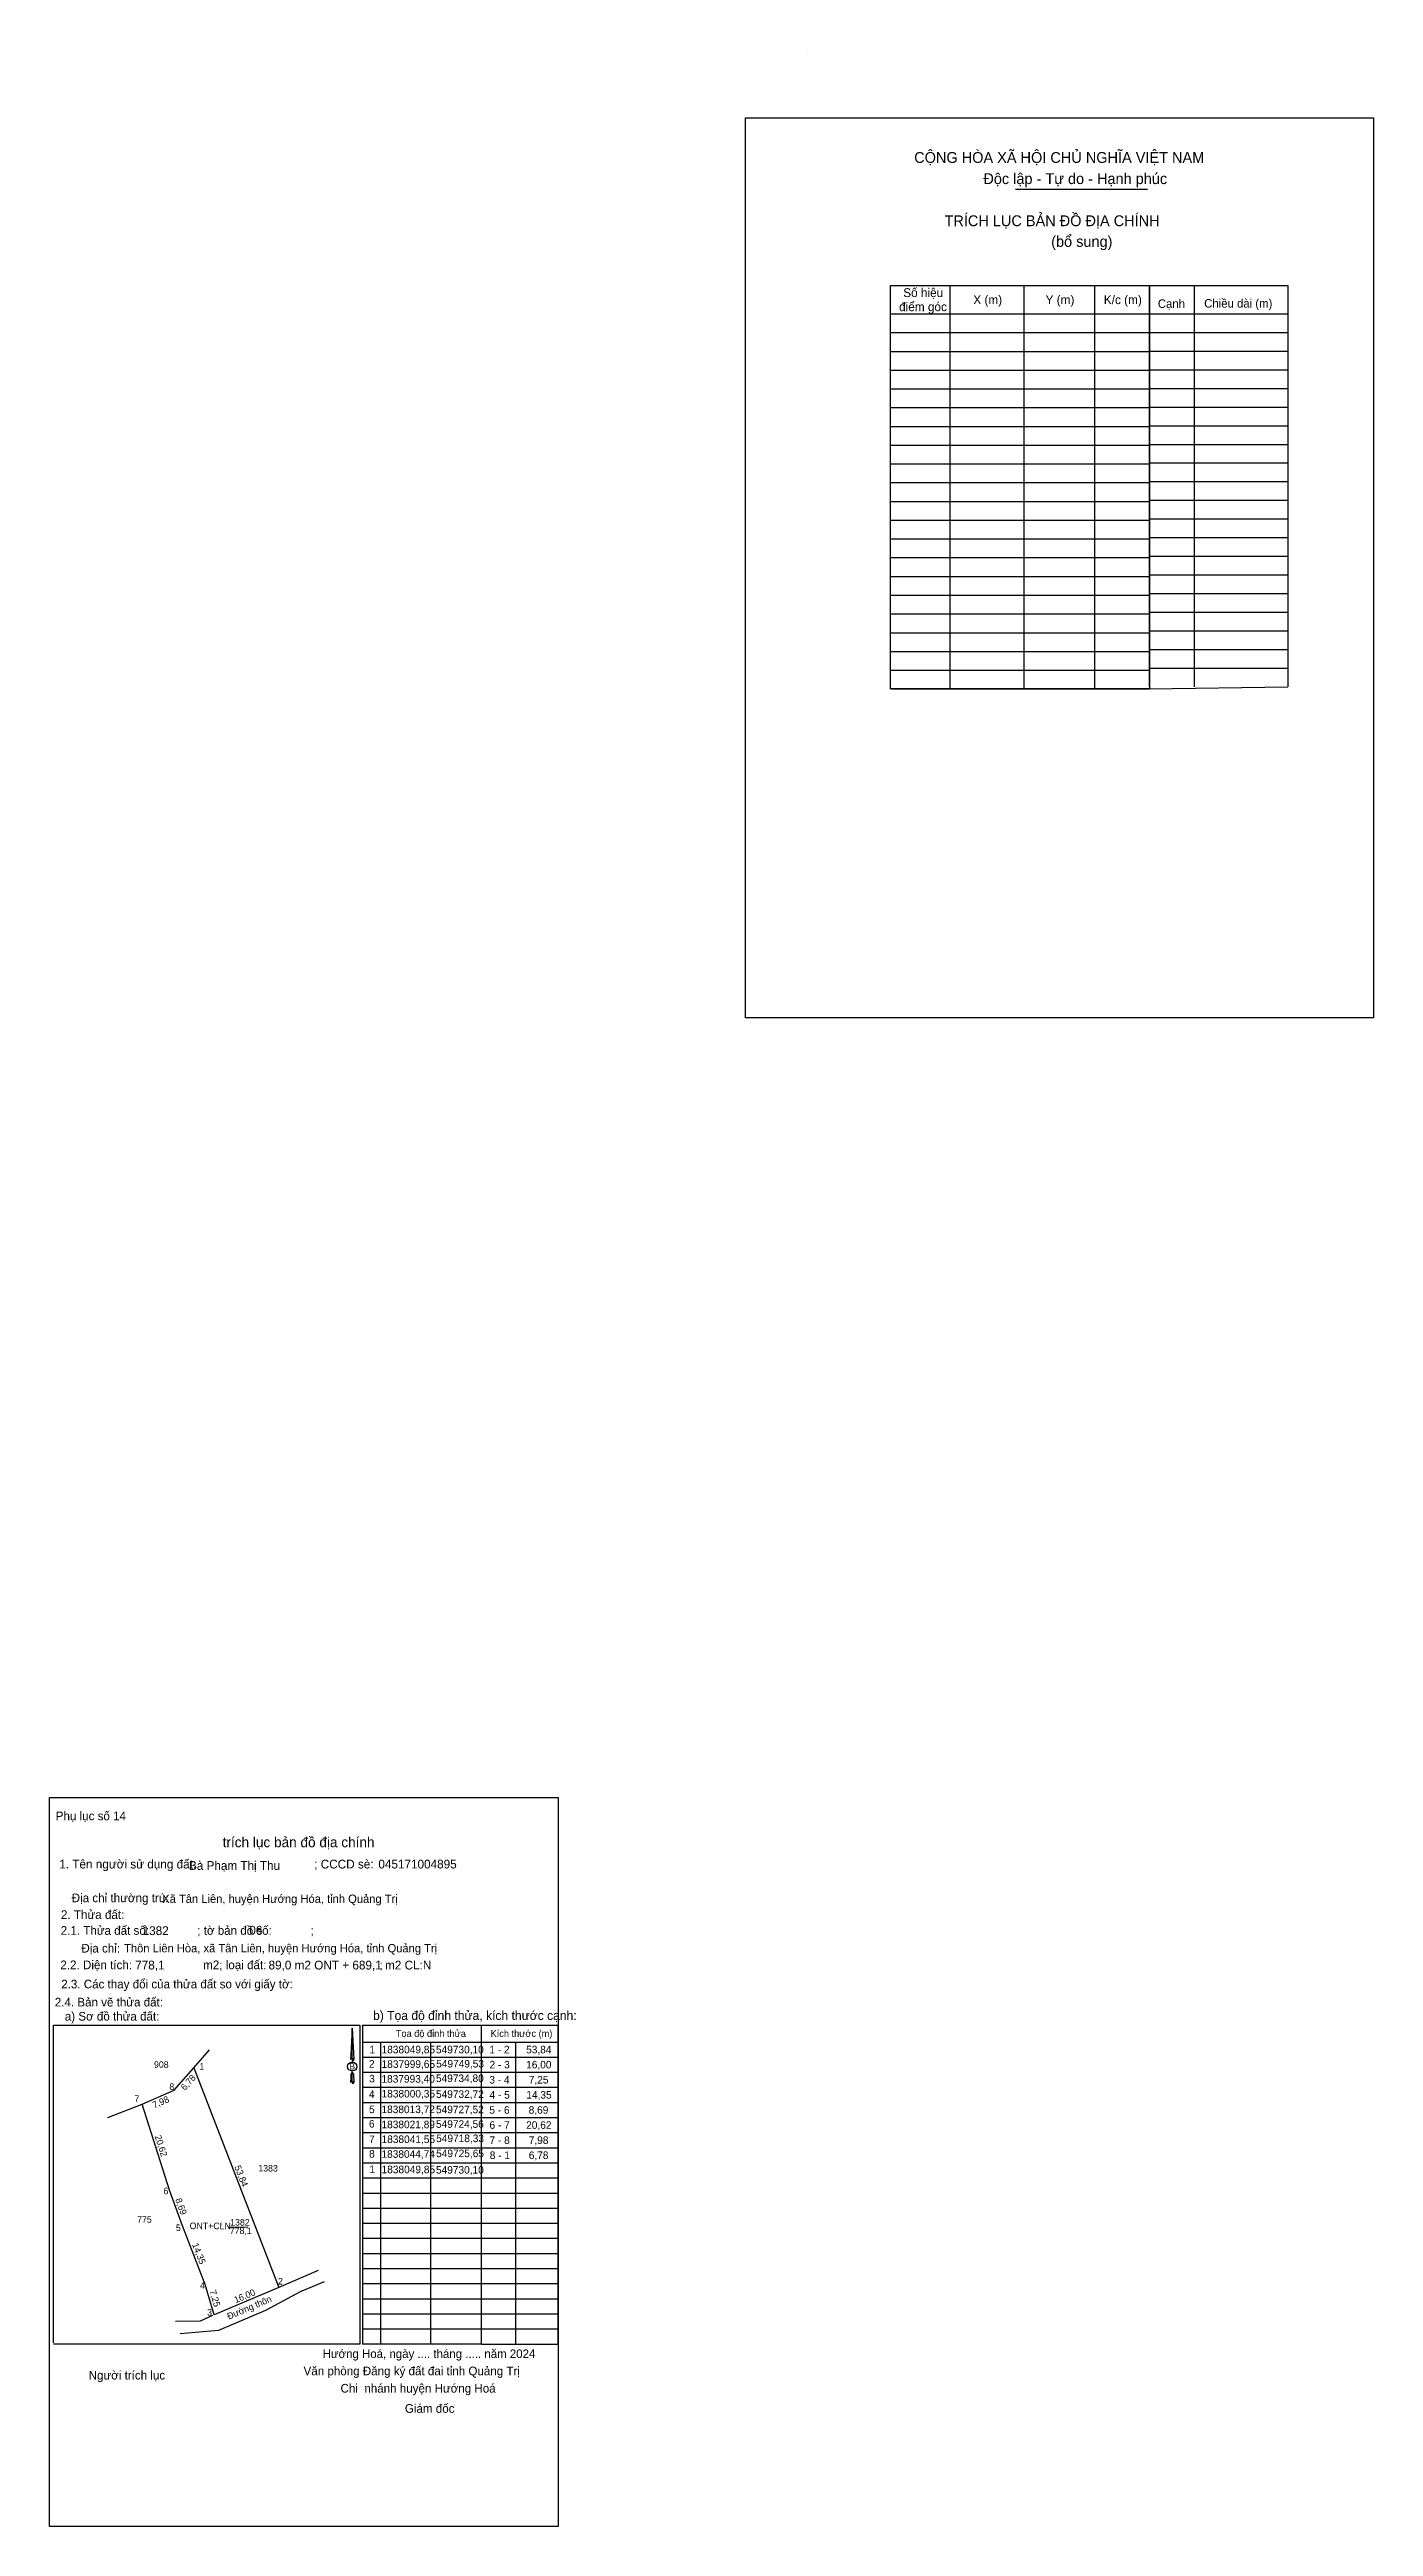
# Model space of a CAD drawing. Extents: x 549697 to 550000, y 1837945 to 1838512.
import ezdxf

# ---------------------------------------------------------------- set-up
doc = ezdxf.new("R2010")
doc.units = 0
for name, color, linetype in [('Level 1', 7, 'Continuous'), ('Level 10', 7, 'Continuous'), ('Level 13', 7, 'Continuous'), ('Level 3', 7, 'Continuous'), ('Level 4', 7, 'Continuous'), ('Level 40', 7, 'Continuous'), ('Level 42', 7, 'Continuous'), ('Level 49', 7, 'Continuous'), ('Level 52', 7, 'Continuous'), ('Level 53', 7, 'Continuous'), ('Level 6', 7, 'Continuous'), ('Level 63', 7, 'Continuous')]:
    doc.layers.add(name, color=color, linetype=linetype)

msp = doc.modelspace()

# ---------------------------------------------------------------- linework, layer by layer
at = {"layer": 'Level 1'}
for p, q in [((549870.39, 1838511.51), (549870.39, 1838511.51)), ((549917.99, 1838479.59), (549948.16, 1838479.59)), ((549958.86, 1838457.52), (549958.86, 1838365.77)), ((549948.63, 1838451.06), (549980.26, 1838451.06)), ((549948.63, 1838446.8), (549980.26, 1838446.8)), ((549948.63, 1838442.54), (549980.26, 1838442.54)), ((549948.63, 1838438.27), (549980.26, 1838438.27)), ((549948.63, 1838434.01), (549980.26, 1838434.01)), ((549948.63, 1838429.74), (549980.26, 1838429.74)), ((549948.63, 1838425.48), (549980.26, 1838425.48)), ((549948.63, 1838421.21), (549980.26, 1838421.21)), ((549948.63, 1838416.95), (549980.26, 1838416.95)), ((549948.63, 1838412.68), (549980.26, 1838412.68)), ((549948.63, 1838408.42), (549980.26, 1838408.42)), ((549948.63, 1838404.15), (549980.26, 1838404.15)), ((549948.63, 1838399.89), (549980.26, 1838399.89)), ((549948.63, 1838395.62), (549980.26, 1838395.62)), ((549948.63, 1838391.36), (549980.26, 1838391.36)), ((549948.63, 1838387.09), (549980.26, 1838387.09)), ((549948.63, 1838382.83), (549980.26, 1838382.83)), ((549948.63, 1838378.57), (549980.26, 1838378.57)), ((549948.63, 1838374.3), (549980.26, 1838374.3)), ((549948.63, 1838370.04), (549980.26, 1838370.04)), ((549948.63, 1838365.31), (549980.26, 1838365.77)), ((549795.94, 1837986.69), (549795.94, 1838059.64)), ((549795.94, 1838059.64), (549813.35, 1838059.64)), ((549813.35, 1838059.64), (549813.35, 1837986.69)), ((549768.82, 1838055.78), (549813.35, 1838055.78)), ((549803.68, 1838055.78), (549803.68, 1837986.69)), ((549768.73, 1838052.33), (549813.35, 1838052.33)), ((549768.73, 1838048.87), (549813.35, 1838048.87)), ((549768.73, 1838045.42), (549813.35, 1838045.42)), ((549768.73, 1838041.96), (549813.35, 1838041.96)), ((549768.73, 1838038.51), (549813.35, 1838038.51)), ((549768.73, 1838035.06), (549813.35, 1838035.06)), ((549768.73, 1838031.6), (549813.35, 1838031.6)), ((549768.73, 1838028.15), (549813.35, 1838028.15)), ((549768.73, 1838024.69), (549813.35, 1838024.69)), ((549768.73, 1838021.24), (549813.35, 1838021.24)), ((549768.73, 1838017.78), (549813.35, 1838017.78)), ((549768.73, 1838014.33), (549813.35, 1838014.33)), ((549768.73, 1838010.88), (549813.35, 1838010.88)), ((549768.73, 1838007.42), (549813.35, 1838007.42)), ((549768.73, 1838003.97), (549813.35, 1838003.97)), ((549768.73, 1838000.51), (549813.35, 1838000.51)), ((549768.73, 1837997.06), (549813.35, 1837997.06)), ((549768.73, 1837993.6), (549813.35, 1837993.6)), ((549768.73, 1837990.15), (549813.35, 1837990.15)), ((549795.94, 1837986.69), (549813.35, 1837986.69))]:
    msp.add_line(p, q, dxfattribs=at)
msp.add_lwpolyline([(549948.63, 1838365.77), (549948.63, 1838457.52), (549980.26, 1838457.52), (549980.26, 1838365.77)], dxfattribs=at)
at = {"layer": 'Level 10'}
for p, q in [((549730.1, 1838049.85), (549733.72, 1838054)), ((549725.65, 1838044.74), (549730.1, 1838049.85)), ((549718.33, 1838041.55), (549725.65, 1838044.74)), ((549724.56, 1838021.89), (549718.33, 1838041.55)), ((549727.52, 1838013.72), (549724.56, 1838021.89)), ((549732.72, 1838000.35), (549727.52, 1838013.72)), ((549758.58, 1838003.48), (549749.53, 1837999.65)), ((549734.8, 1837993.4), (549732.72, 1838000.35)), ((549749.53, 1837999.65), (549734.8, 1837993.4))]:
    msp.add_line(p, q, dxfattribs=at)
msp.add_lwpolyline([(549730.1, 1838049.85), (549749.53, 1837999.65)], dxfattribs=at)
at = {"layer": 'Level 13'}
for points in [[(549856.3, 1838495.89), (549999.84, 1838495.89), (549999.84, 1838290.03), (549856.3, 1838290.03)], [(549697.14, 1838111.71), (549813.41, 1838111.71), (549813.41, 1837944.97), (549697.14, 1837944.97)]]:
    msp.add_lwpolyline(points, close=True, dxfattribs=at)
at = {"layer": 'Level 3'}
for p, q in [((549870.39, 1838511.51), (549870.39, 1838511.51)), ((549698.04, 1838059.64), (549768.08, 1838059.64)), ((549698.04, 1837986.96), (549698.04, 1838059.64)), ((549768.08, 1838059.64), (549768.08, 1837986.69)), ((549768.73, 1838059.64), (549768.73, 1837986.69)), ((549768.73, 1838059.64), (549795.94, 1838059.64)), ((549772.84, 1838055.78), (549772.84, 1837986.69)), ((549784.28, 1838055.78), (549784.28, 1837986.69)), ((549768.08, 1837986.69), (549698.04, 1837986.69)), ((549795.94, 1837986.69), (549768.73, 1837986.69))]:
    msp.add_line(p, q, dxfattribs=at)
at = {"layer": 'Level 4'}
for p, q in [((549710.43, 1838038.49), (549718.33, 1838041.55)), ((549738.15, 1838013.48), (549742.5, 1838013.46))]:
    msp.add_line(p, q, dxfattribs=at)
for points in [[(549759.91, 1838000.9), (549754.46, 1837998.6), (549746.49, 1837994.4), (549735.8, 1837989.77), (549726.98, 1837989)], [(549734.37, 1837993.22), (549731.55, 1837991.92), (549725.97, 1837991.85)]]:
    msp.add_lwpolyline(points, dxfattribs=at)
at = {"layer": 'Level 40'}
for p, q in [((549766.34, 1838058.97), (549766.01, 1838052.88)), ((549766.34, 1838058.97), (549766.71, 1838051.75)), ((549766.34, 1838058.97), (549766.71, 1838051.75)), ((549766.34, 1838052), (549766.34, 1838058.97)), ((549766.34, 1838058.97), (549766.71, 1838051.75)), ((549766.01, 1838052.88), (549765.93, 1838051.75)), ((549766.01, 1838047.68), (549765.93, 1838046.54)), ((549766.03, 1838048.41), (549766.01, 1838047.68)), ((549766.34, 1838048.82), (549766.03, 1838048.41)), ((549766.34, 1838052), (549766.34, 1838051.73)), ((549766.34, 1838051.73), (549766.34, 1838051.52)), ((549766.34, 1838051.52), (549766.34, 1838051.24)), ((549766.34, 1838051.52), (549766.34, 1838051.24)), ((549766.34, 1838051.52), (549766.34, 1838051.24)), ((549766.34, 1838048.82), (549766.34, 1838049.14)), ((549766.34, 1838048.82), (549766.34, 1838049.14)), ((549766.34, 1838048.82), (549766.34, 1838049.14)), ((549766.34, 1838048.82), (549766.63, 1838048.41)), ((549766.34, 1838048.82), (549766.63, 1838048.41)), ((549766.34, 1838048.82), (549766.63, 1838048.41)), ((549766.34, 1838046.78), (549766.34, 1838048.82)), ((549766.63, 1838048.41), (549766.71, 1838046.54)), ((549766.63, 1838048.41), (549766.71, 1838046.54)), ((549766.63, 1838048.41), (549766.71, 1838046.54)), ((549766.71, 1838051.75), (549766.71, 1838051.75)), ((549766.34, 1838046.78), (549766.34, 1838046.5)), ((549766.34, 1838046.5), (549766.34, 1838046.3)), ((549766.71, 1838046.54), (549766.71, 1838046.54))]:
    msp.add_line(p, q, dxfattribs=at)
msp.add_ellipse((549766.34, 1838050.17), major_axis=(1.07, 0), ratio=0.952727, dxfattribs=at)
for centre, start_param, end_param in [((549766.34, 1838051.74), 1.570796, 3.074452), ((549766.34, 1838051.74), 0.067141, 1.570796), ((549766.34, 1838051.74), 4.712389, 6.283185), ((549766.34, 1838046.52), 2.491069, 3.074278), ((549766.34, 1838046.52), 1.570796, 2.491069), ((549766.34, 1838046.52), 0.067141, 1.570796), ((549766.34, 1838046.52), 4.712389, 6.283185)]:
    msp.add_ellipse(centre, major_axis=(0.394, 0), ratio=0.614131, start_param=start_param, end_param=end_param, dxfattribs=at)
at = {"layer": 'Level 53'}
for p, q in [((549697.14, 1838111.72), (549697.14, 1838111.72)), ((549813.41, 1837944.97), (549813.41, 1837944.97))]:
    msp.add_line(p, q, dxfattribs=at)
at = {"layer": 'Level 63'}
for p, q in [((549902.98, 1838457.52), (549902.98, 1838365.31)), ((549919.92, 1838457.52), (549919.92, 1838365.31)), ((549936.05, 1838457.52), (549936.05, 1838365.31)), ((549889.44, 1838451.06), (549948.63, 1838451.06)), ((549889.44, 1838446.77), (549948.63, 1838446.77)), ((549889.44, 1838442.48), (549948.63, 1838442.48)), ((549889.44, 1838438.19), (549948.63, 1838438.19)), ((549889.44, 1838433.9), (549948.63, 1838433.9)), ((549889.44, 1838429.61), (549948.63, 1838429.61)), ((549889.44, 1838425.32), (549948.63, 1838425.32)), ((549889.44, 1838421.03), (549948.63, 1838421.03)), ((549889.44, 1838416.74), (549948.63, 1838416.74)), ((549889.44, 1838412.45), (549948.63, 1838412.45)), ((549889.44, 1838408.16), (549948.63, 1838408.16)), ((549889.44, 1838403.87), (549948.63, 1838403.87)), ((549889.44, 1838399.58), (549948.63, 1838399.58)), ((549889.44, 1838395.29), (549948.63, 1838395.29)), ((549889.44, 1838391), (549948.63, 1838391)), ((549889.44, 1838386.71), (549948.63, 1838386.71)), ((549889.44, 1838382.42), (549948.63, 1838382.42)), ((549889.44, 1838378.13), (549948.63, 1838378.13)), ((549889.44, 1838373.84), (549948.63, 1838373.84)), ((549889.44, 1838369.57), (549948.63, 1838369.57)), ((549889.44, 1838365.31), (549948.63, 1838365.31))]:
    msp.add_line(p, q, dxfattribs=at)
msp.add_lwpolyline([(549889.44, 1838457.52), (549948.63, 1838457.52), (549948.63, 1838365.31), (549889.44, 1838365.31)], close=True, dxfattribs=at)

# ---------------------------------------------------------------- texts
at = {"layer": 'Level 1'}
for s, height, p in [('CỘNG HÒA XÃ HỘI CHỦ NGHĨA VIỆT NAM', 2.4793, (549894.84, 1838485.58)), ('Độc lập - Tự do - Hạnh phúc', 2.4793, (549910.65, 1838480.74)), ('TRÍCH LỤC BẢN ĐỒ ĐỊA CHÍNH', 2.4793, (549901.77, 1838471.11)), ('(bổ sung)', 2.479, (549926.16, 1838466.38)), ('Cạnh', 1.942, (549950.55, 1838452.42)), ('Chiều dài (m)', 1.9421, (549961.14, 1838452.49)), ('Phụ lục số 14', 1.9806, (549698.56, 1838106.5)), ('1. Tên người sử dụng đất:', 2.0076, (549699.35, 1838095.47)), ('Bà Phạm Thị Thu', 1.9989, (549729.04, 1838095.15)), ('; CCCD sè:', 2.008, (549757.65, 1838095.47)), ('045171004895', 2.0076, (549772.32, 1838095.47)), ('Địa chỉ thường trú:', 1.9875, (549702.2, 1838087.75)), ('2.1. Thửa đất số:               ; tờ bản đồ số:            ;', 1.9806, (549699.7, 1838080.3)), ('2. Thửa đất:', 1.9918, (549699.73, 1838083.92)), ('Địa chỉ:', 1.981, (549704.42, 1838076.24)), ('2.2. Diện tích:                      m2; loại đất:                                   ;', 1.9875, (549699.61, 1838072.43)), ('2.3. Các thay đổi của thửa đất so với giấy tờ:', 1.9806, (549699.81, 1838068.04)), ('2.4. Bản vẽ thửa đất: ', 1.9806, (549698.34, 1838063.91)), ('a) Sơ đồ thửa đất: ', 1.9806, (549700.63, 1838060.68)), ('Tọa độ đỉnh thửa', 1.5731, (549776.31, 1838056.94)), ('Kích thước (m)', 1.5731, (549797.98, 1838056.94)), ('Hướng Hoá, ngày .... tháng ..... năm 2024', 1.9602, (549759.57, 1837983.5)), ('Người trích lục', 1.9806, (549706.08, 1837978.58)), ('Văn phòng Đăng ký đất đai tỉnh Quảng Trị', 1.9806, (549755.22, 1837979.55)), (' Chi  nhánh huyện Hướng Hoá', 1.9806, (549762.94, 1837975.59)), (' Giám đốc', 1.984, (549777.64, 1837970.97))]:
    msp.add_text(s, height=height, dxfattribs=at).set_placement(p)
at = {"layer": 'Level 10'}
msp.add_text('b) Tọa độ đỉnh thửa, kích thước cạnh:', height=2.0676, dxfattribs=at).set_placement((549771.11, 1838060.82))
at = {"layer": 'Level 4'}
for s, p in [('908', (549721.02, 1838049.87)), ('775', (549717.16, 1838014.43))]:
    msp.add_text(s, height=1.5, dxfattribs=at).set_placement(p)
for s, rotation, p in [('1', 359.7595, (549731.39, 1838049.46)), ('7', 359.7595, (549716.53, 1838042.06)), ('8', 359.7595, (549724.53, 1838044.83)), ('1383', 359.7595, (549744.87, 1838026.17)), ('6', 359.7595, (549723.17, 1838020.96)), ('5', 359.7595, (549726.02, 1838012.54)), ('ONT+CLN', 359.7595, (549729.17, 1838012.98)), ('778,1', 359.7595, (549738.34, 1838011.86)), ('1382', 359.7595, (549738.43, 1838013.8)), ('4', 359.7595, (549731.54, 1837999.35)), ('Đường thôn', 22.9703, (549738.13, 1837992.25)), ('2', 359.7595, (549749.37, 1838000.31)), ('3', 359.7595, (549733.16, 1837993.21))]:
    msp.add_text(s, height=1.5, rotation=rotation, dxfattribs=at).set_placement(p)
at = {"layer": 'Level 40'}
msp.add_text('B', height=1.41, dxfattribs=at).set_placement((549765.73, 1838049.51))
at = {"layer": 'Level 42'}
msp.add_text(' trích lục bản đồ địa chính', height=2.3237, dxfattribs=at).set_placement((549735.86, 1838100.33))
at = {"layer": 'Level 49'}
for s, rotation, p in [('6,78', 48.9407, (549728.14, 1838044.58)), ('7,98', 23.5472, (549721.06, 1838040.58)), ('20,62', 287.5827, (549721.17, 1838034.2)), ('53,84', 291.1526, (549739.38, 1838027.21)), ('8,69', 289.9155, (549725.85, 1838019.75)), ('14,35', 291.2526, (549729.69, 1838009.47)), ('7,25', 286.6614, (549733.69, 1837998.8)), ('16,00', 22.9683, (549739.72, 1837996.01))]:
    msp.add_text(s, height=1.5, rotation=rotation, dxfattribs=at).set_placement(p)
at = {"layer": 'Level 52'}
for s, p in [('1', (549770.27, 1838053.19)), ('1838049,85', (549773.06, 1838053.19)), ('549730,10', (549785.49, 1838053.19)), ('1 - 2', (549797.7, 1838053.19)), ('53,84', (549806.11, 1838053.19)), ('2', (549770.17, 1838049.91)), ('3', (549770.22, 1838046.54)), ('1837993,40', (549773.03, 1838046.48)), ('1837999,65', (549773.06, 1838049.87)), ('549734,80', (549785.49, 1838046.62)), ('549749,53', (549785.54, 1838049.95)), ('3 - 4', (549797.69, 1838046.28)), ('2 - 3', (549797.74, 1838049.74)), ('16,00', (549806.11, 1838049.74)), ('7,25', (549806.71, 1838046.28)), ('4', (549770.17, 1838042.99)), ('1838000,35', (549773.06, 1838043.09)), ('549732,72', (549785.5, 1838042.99)), ('4 - 5', (549797.73, 1838042.83)), ('14,35', (549806.15, 1838042.83)), ('6', (549770.17, 1838036.21)), ('5', (549770.2, 1838039.51)), ('1838013,72', (549773.03, 1838039.51)), ('1838021,89', (549773.04, 1838036.06)), ('549727,52', (549785.5, 1838039.48)), ('549724,56', (549785.5, 1838036.15)), ('5 - 6', (549797.7, 1838039.37)), ('6 - 7', (549797.73, 1838035.92)), ('20,62', (549806.12, 1838035.92)), ('8,69', (549806.69, 1838039.37)), ('8', (549770.2, 1838029.33)), ('7', (549770.2, 1838032.66)), ('1838044,74', (549773.03, 1838029.29)), ('1838041,55', (549773.06, 1838032.67)), ('549725,65', (549785.53, 1838029.44)), ('549718,33', (549785.54, 1838032.88)), ('7 - 8', (549797.73, 1838032.46)), ('8 - 1', (549797.79, 1838029.01)), ('7,98', (549806.71, 1838032.46)), ('6,78', (549806.71, 1838029.01)), ('1', (549770.27, 1838025.81)), ('1838049,85', (549773.06, 1838025.77)), ('549730,10', (549785.49, 1838025.67))]:
    msp.add_text(s, height=1.73, dxfattribs=at).set_placement(p)
at = {"layer": 'Level 6'}
for s, height, p in [('Xã Tân Liên, huyện Hướng Hóa, tỉnh Quảng Trị', 1.9073, (549722.9, 1838087.59)), ('1382', 2.008, (549718.42, 1838080.24)), ('06', 2.008, (549742.82, 1838080.34)), ('Thôn Liên Hòa, xã Tân Liên, huyện Hướng Hóa, tỉnh Quảng Trị', 1.9073, (549714.19, 1838076.29)), ('778,1', 2.008, (549716.72, 1838072.37)), ('89,0 m2 ONT + 689,1 m2 CL:N', 2.0076, (549747.21, 1838072.37)), ('.', 1.62, (549744.7, 1838068.1))]:
    msp.add_text(s, height=height, dxfattribs=at).set_placement(p)
at = {"layer": 'Level 63'}
for s, p in [('Số hiệu', (549892.33, 1838454.9)), ('X (m)', (549908.35, 1838453.28)), ('Y (m)', (549924.87, 1838453.28)), ('K/c (m)', (549938.2, 1838453.28)), ('điểm góc', (549891.38, 1838451.67))]:
    msp.add_text(s, height=2.016, dxfattribs=at).set_placement(p)

doc.saveas('drawing.dxf')
